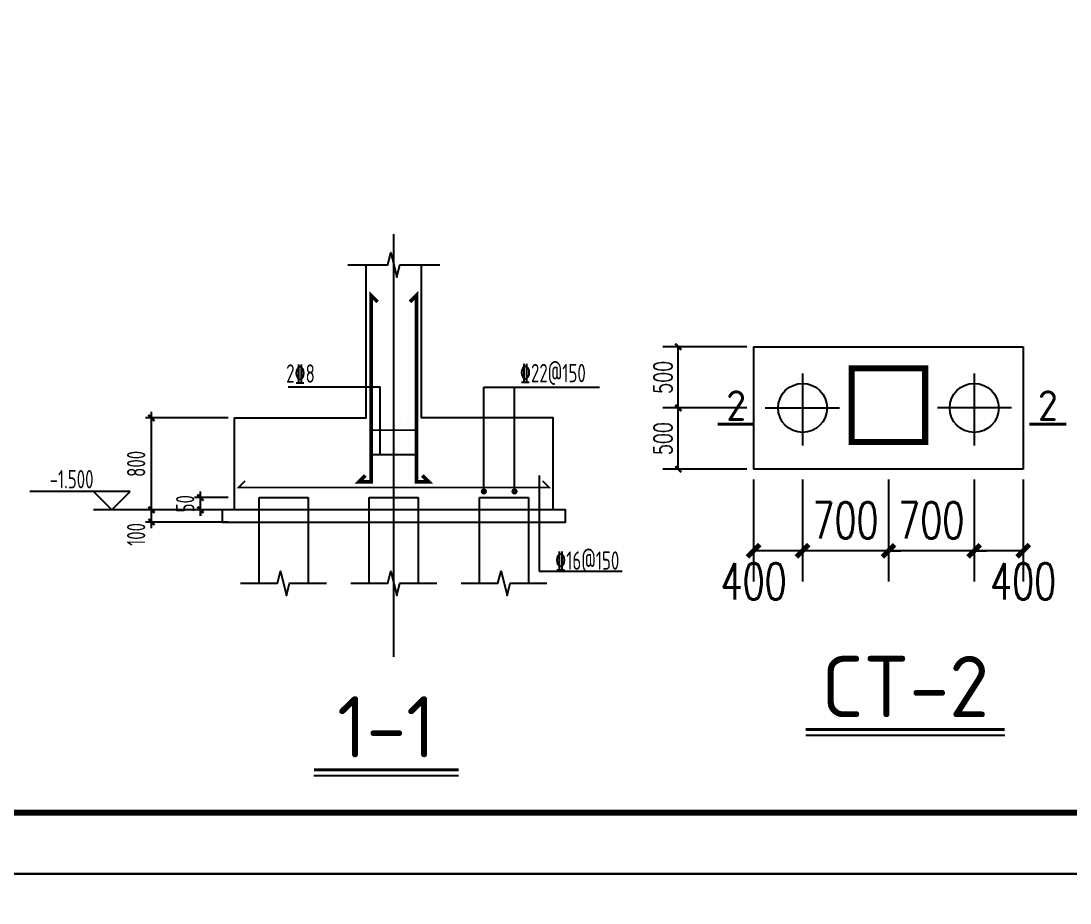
# Model space of a CAD drawing. Extents: x -73672 to 366960, y -527333 to 140666.
# Drawn here: x 213079 to 230202, y -18693 to -4292 of the extents above; entities that cross this region are included whole.
import ezdxf
from ezdxf.enums import TextEntityAlignment as Align

# ---------------------------------------------------------------- set-up
doc = ezdxf.new("R2010")
doc.units = 0
doc.header["$LTSCALE"] = 1000
doc.header["$MEASUREMENT"] = 0
doc.linetypes.add('DASHED', pattern=[19.05, 12.7, -6.35])
for name, color, linetype in [('AXIS', 3, 'Continuous'), ('BASE_DE', 7, 'Continuous'), ('COLUMN', 9, 'Continuous'), ('DIM', 3, 'Continuous'), ('E_WINDOW', 4, 'Continuous'), ('NUM', 3, 'Continuous'), ('PILE_DE', 7, 'Continuous'), ('PILE_DE_DASH', 9, 'DASHED'), ('PUB_TITLE', 4, 'Continuous'), ('REIN', 1, 'Continuous'), ('TEXT', 3, 'Continuous'), ('THICK', 6, 'Continuous'), ('THIN', 7, 'Continuous'), ('建-尺寸', 3, 'Continuous')]:
    doc.layers.add(name, color=color, linetype=linetype)
doc.styles.add('A-DIM_T3', font='SIMPLEX', dxfattribs={"width": 0.705882, "bigfont": 'GBCBIG'})
doc.styles.add('TSSD_Dimension', font='Tssdeng.shx', dxfattribs={"width": 0.7, "bigfont": '1hztxt.shx'})
doc.styles.add('TSSD_Label', font='Tssdeng.shx', dxfattribs={"width": 0.7, "bigfont": 'hztxt.shx'})
doc.styles.add('TSSD_Norm', font='Tssdeng.shx', dxfattribs={"bigfont": 'hztxt.shx'})
doc.styles.add('TSSD_Rein', font='Tssdeng.shx', dxfattribs={"width": 0.7, "bigfont": 'hztxt.shx'})
doc.dimstyles.new('A-DIM-100', dxfattribs={"dimtxt": 297.5, "dimasz": 100, "dimexe": 250, "dimexo": 300, "dimgap": 100, "dimtad": 1, "dimdec": 0, "dimzin": 0, "dimdsep": 46, "dimtxsty": 'A-DIM_T3', "dimblk": 'ARCHTICK', "dimcen": 0.09, "dimclrt": 7, "dimazin": 2, "dimtfac": 1, "dimtdec": 0, "dimtix": 1, "dimtmove": 2, "dimatfit": 3, "dimfxl": 0, "dimtolj": 1, "dimtzin": 0, "dimarcsym": 0})
doc.dimstyles.new('A-DIM-200-0.5', dxfattribs={"dimtxt": 595, "dimasz": 200, "dimexe": 500, "dimexo": 600, "dimgap": 200, "dimtad": 1, "dimdec": 0, "dimlfac": 0.5, "dimzin": 0, "dimdsep": 46, "dimtxsty": 'A-DIM_T3', "dimblk": 'ARCHTICK', "dimcen": 0.09, "dimclrt": 7, "dimazin": 2, "dimtfac": 1, "dimtdec": 0, "dimtix": 1, "dimtmove": 2, "dimatfit": 3, "dimfxl": 0, "dimtolj": 1, "dimtzin": 0, "dimarcsym": 0})
doc.dimstyles.new('TSSD_50_100', dxfattribs={"dimtxt": 300, "dimasz": 100, "dimexe": 100, "dimexo": 250, "dimgap": 100, "dimtad": 1, "dimdec": 0, "dimlfac": 0.5, "dimzin": 0, "dimdsep": 46, "dimtxsty": 'TSSD_Dimension', "dimblk": 'ARCHTICK', "dimcen": 0, "dimdle": 100, "dimclrt": 7, "dimadec": 0, "dimazin": 0, "dimtfac": 1, "dimtdec": 0, "dimtix": 1, "dimtmove": 2, "dimatfit": 3, "dimldrblk": 'ARCHTICK', "dimfxl": 0, "dimtolj": 1, "dimtzin": 0, "dimarcsym": 0})

# ---------------------------------------------------------------- blocks, each defined once
blk = doc.blocks.new('_ArchTick')
at = {"color": 0, "linetype": 'ByBlock', "const_width": 0.4}
blk.add_lwpolyline([(-0.5, -0.5), (0.5, 0.5)], dxfattribs=at)
blk = doc.blocks.new('*D7790')
at = {"layer": 'Defpoints', "color": 0}
for p in [(216009, -12073), (216709, -12073), (216709, -12273)]:
    blk.add_point(p, dxfattribs=at)
at = {"layer": 'DIM', "color": 0, "lineweight": -2}
for p, q in [((216009, -12373), (216009, -11973)), ((216009, -12073), (216009, -11973)), ((216459, -12073), (215909, -12073)), ((216459, -12273), (215909, -12273)), ((216009, -12273), (216009, -12373))]:
    blk.add_line(p, q, dxfattribs=at)
at = {"layer": 'DIM', "color": 0, "linetype": 'ByBlock', "lineweight": -2, "xscale": 100, "yscale": 100, "zscale": 100}
for p, rotation in [((216009, -12073), 270), ((216009, -12273), 90)]:
    blk.add_blockref('_ArchTick', p, dxfattribs=dict(at, rotation=rotation))
at = {"layer": 'DIM', "color": 7, "insert": (215759, -12173), "char_height": 300, "attachment_point": 5, "rotation": 90, "style": 'TSSD_Dimension'}
blk.add_mtext('\\A1;50', dxfattribs=at)
blk = doc.blocks.new('*D7791')
at = {"layer": 'Defpoints', "color": 0}
for p in [(215209, -10773), (216709, -10773), (216709, -12273)]:
    blk.add_point(p, dxfattribs=at)
at = {"layer": 'DIM', "color": 0, "lineweight": -2}
for p, q in [((216459, -10773), (215109, -10773)), ((215209, -12373), (215209, -10673)), ((216459, -12273), (215109, -12273))]:
    blk.add_line(p, q, dxfattribs=at)
at = {"layer": 'DIM', "color": 0, "linetype": 'ByBlock', "lineweight": -2, "xscale": 100, "yscale": 100, "zscale": 100}
for p, rotation in [((215209, -10773), 90), ((215209, -12273), 270)]:
    blk.add_blockref('_ArchTick', p, dxfattribs=dict(at, rotation=rotation))
at = {"layer": 'DIM', "color": 7, "insert": (214959, -11523), "char_height": 300, "attachment_point": 5, "rotation": 90, "style": 'TSSD_Dimension'}
blk.add_mtext('\\A1;800', dxfattribs=at)
blk = doc.blocks.new('*D7792')
at = {"layer": 'Defpoints', "color": 0}
for p in [(215209, -12273), (216709, -12273), (216709, -12473)]:
    blk.add_point(p, dxfattribs=at)
at = {"layer": 'DIM', "color": 0, "lineweight": -2}
for p, q in [((216459, -12273), (215109, -12273)), ((215209, -12573), (215209, -12173)), ((216459, -12473), (215109, -12473))]:
    blk.add_line(p, q, dxfattribs=at)
at = {"layer": 'DIM', "color": 0, "linetype": 'ByBlock', "lineweight": -2, "xscale": 100, "yscale": 100, "zscale": 100}
for p, rotation in [((215209, -12273), 90), ((215209, -12473), 270)]:
    blk.add_blockref('_ArchTick', p, dxfattribs=dict(at, rotation=rotation))
at = {"layer": 'DIM', "color": 7, "insert": (214959, -12675), "char_height": 300, "attachment_point": 5, "rotation": 90, "style": 'TSSD_Dimension'}
blk.add_mtext('\\A1;100', dxfattribs=at)
blk = doc.blocks.new('_reinbk')
blk.add_line((0, 0), (0, 0))
blk = doc.blocks.new('*D8889')
at = {"layer": 'Defpoints', "color": 0}
for p in [(228638, -11176), (229438, -11176), (228638, -12942)]:
    blk.add_point(p, dxfattribs=at)
at = {"layer": '建-尺寸', "color": 0, "lineweight": -2}
for p, q in [((228638, -11776), (228638, -13442)), ((229438, -11776), (229438, -13442)), ((229438, -12942), (228638, -12942))]:
    blk.add_line(p, q, dxfattribs=at)
at = {"layer": '建-尺寸', "color": 0, "linetype": 'ByBlock', "lineweight": -2, "xscale": 200, "yscale": 200, "zscale": 200, "rotation": 180}
blk.add_blockref('_ArchTick', (228638, -12942), dxfattribs=at)
at = {"layer": '建-尺寸', "color": 0, "linetype": 'ByBlock', "lineweight": -2, "xscale": 200, "yscale": 200, "zscale": 200}
blk.add_blockref('_ArchTick', (229438, -12942), dxfattribs=at)
at = {"layer": '建-尺寸', "color": 7, "insert": (229438, -13442), "char_height": 595, "attachment_point": 5, "style": 'A-DIM_T3'}
blk.add_mtext('\\A1;400', dxfattribs=at)
blk = doc.blocks.new('*D8890')
at = {"layer": 'Defpoints', "color": 0}
for p in [(227238, -11176), (228638, -11176), (227238, -12942)]:
    blk.add_point(p, dxfattribs=at)
at = {"layer": '建-尺寸', "color": 0, "lineweight": -2}
for p, q in [((227238, -11776), (227238, -13442)), ((228638, -11776), (228638, -13442)), ((227238, -12942), (227038, -12942)), ((228638, -12942), (227238, -12942)), ((228638, -12942), (228838, -12942))]:
    blk.add_line(p, q, dxfattribs=at)
at = {"layer": '建-尺寸', "color": 0, "linetype": 'ByBlock', "lineweight": -2, "xscale": 200, "yscale": 200, "zscale": 200}
blk.add_blockref('_ArchTick', (227238, -12942), dxfattribs=at)
at = {"layer": '建-尺寸', "color": 0, "linetype": 'ByBlock', "lineweight": -2, "xscale": 200, "yscale": 200, "zscale": 200, "rotation": 180}
blk.add_blockref('_ArchTick', (228638, -12942), dxfattribs=at)
at = {"layer": '建-尺寸', "color": 7, "insert": (227938, -12444), "char_height": 595, "attachment_point": 5, "style": 'A-DIM_T3'}
blk.add_mtext('\\A1;700', dxfattribs=at)
blk = doc.blocks.new('*D8891')
at = {"layer": 'Defpoints', "color": 0}
for p in [(225838, -11176), (227238, -11176), (225838, -12942)]:
    blk.add_point(p, dxfattribs=at)
at = {"layer": '建-尺寸', "color": 0, "lineweight": -2}
for p, q in [((225838, -11776), (225838, -13442)), ((227238, -11776), (227238, -13442)), ((225838, -12942), (225638, -12942)), ((227238, -12942), (225838, -12942)), ((227238, -12942), (227438, -12942))]:
    blk.add_line(p, q, dxfattribs=at)
at = {"layer": '建-尺寸', "color": 0, "linetype": 'ByBlock', "lineweight": -2, "xscale": 200, "yscale": 200, "zscale": 200}
blk.add_blockref('_ArchTick', (225838, -12942), dxfattribs=at)
at = {"layer": '建-尺寸', "color": 0, "linetype": 'ByBlock', "lineweight": -2, "xscale": 200, "yscale": 200, "zscale": 200, "rotation": 180}
blk.add_blockref('_ArchTick', (227238, -12942), dxfattribs=at)
at = {"layer": '建-尺寸', "color": 7, "insert": (226538, -12444), "char_height": 595, "attachment_point": 5, "style": 'A-DIM_T3'}
blk.add_mtext('\\A1;700', dxfattribs=at)
blk = doc.blocks.new('*D8892')
at = {"layer": 'Defpoints', "color": 0}
for p in [(225038, -11176), (225838, -11176), (225038, -12942)]:
    blk.add_point(p, dxfattribs=at)
at = {"layer": '建-尺寸', "color": 0, "lineweight": -2}
for p, q in [((225038, -11776), (225038, -13442)), ((225838, -11776), (225838, -13442)), ((225838, -12942), (225038, -12942))]:
    blk.add_line(p, q, dxfattribs=at)
at = {"layer": '建-尺寸', "color": 0, "linetype": 'ByBlock', "lineweight": -2, "xscale": 200, "yscale": 200, "zscale": 200, "rotation": 180}
blk.add_blockref('_ArchTick', (225038, -12942), dxfattribs=at)
at = {"layer": '建-尺寸', "color": 0, "linetype": 'ByBlock', "lineweight": -2, "xscale": 200, "yscale": 200, "zscale": 200}
blk.add_blockref('_ArchTick', (225838, -12942), dxfattribs=at)
at = {"layer": '建-尺寸', "color": 7, "insert": (225038, -13442), "char_height": 595, "attachment_point": 5, "style": 'A-DIM_T3'}
blk.add_mtext('\\A1;400', dxfattribs=at)
blk = doc.blocks.new('*D8893')
at = {"layer": 'Defpoints', "color": 0}
for p in [(223808, -10610), (225227, -10610), (225227, -11610)]:
    blk.add_point(p, dxfattribs=at)
at = {"layer": '建-尺寸', "color": 0, "lineweight": -2}
for p, q in [((224927, -10610), (223558, -10610)), ((223808, -11610), (223808, -10610)), ((224927, -11610), (223558, -11610))]:
    blk.add_line(p, q, dxfattribs=at)
at = {"layer": '建-尺寸', "color": 0, "linetype": 'ByBlock', "lineweight": -2, "xscale": 100, "yscale": 100, "zscale": 100}
for p, rotation in [((223808, -10610), 90), ((223808, -11610), 270)]:
    blk.add_blockref('_ArchTick', p, dxfattribs=dict(at, rotation=rotation))
at = {"layer": '建-尺寸', "color": 7, "insert": (223559, -11110), "char_height": 297.5, "attachment_point": 5, "rotation": 90, "style": 'A-DIM_T3'}
blk.add_mtext('\\A1;500', dxfattribs=at)
blk = doc.blocks.new('*D8894')
at = {"layer": 'Defpoints', "color": 0}
for p in [(223808, -9610), (225227, -9610), (225227, -10610)]:
    blk.add_point(p, dxfattribs=at)
at = {"layer": '建-尺寸', "color": 0, "lineweight": -2}
for p, q in [((224927, -9610), (223558, -9610)), ((223808, -10610), (223808, -9610)), ((224927, -10610), (223558, -10610))]:
    blk.add_line(p, q, dxfattribs=at)
at = {"layer": '建-尺寸', "color": 0, "linetype": 'ByBlock', "lineweight": -2, "xscale": 100, "yscale": 100, "zscale": 100}
for p, rotation in [((223808, -9610), 90), ((223808, -10610), 270)]:
    blk.add_blockref('_ArchTick', p, dxfattribs=dict(at, rotation=rotation))
at = {"layer": '建-尺寸', "color": 7, "insert": (223559, -10110), "char_height": 297.5, "attachment_point": 5, "rotation": 90, "style": 'A-DIM_T3'}
blk.add_mtext('\\A1;500', dxfattribs=at)

msp = doc.modelspace()

# ---------------------------------------------------------------- linework, layer by layer
at = {"color": 0}
for p, q in [((225037.82, -9610.22), (229437.82, -9610.22)), ((225037.82, -9610.22), (225037.82, -11610.22)), ((229437.82, -9610.22), (229437.82, -11610.22)), ((229437.82, -11610.22), (225037.82, -11610.22))]:
    msp.add_line(p, q, dxfattribs=at)
at = {"color": 0, "const_width": 100}
msp.add_lwpolyline([(227837.82, -11164.28), (227837.82, -9964.28), (226637.82, -9964.28), (226637.82, -11164.28), (227837.82, -11164.28)], dxfattribs=at)
at = {"layer": 'AXIS'}
msp.add_line((219164.58, -14673.08), (219164.58, -7773.08), dxfattribs=at)
at = {"layer": 'BASE_DE'}
for points in [[(216564.58, -12273.08), (216564.58, -10773.08), (218714.58, -10773.08), (218714.58, -8273.08)], [(221764.58, -12273.08), (221764.58, -10773.08), (219614.58, -10773.08), (219614.58, -8273.08)], [(216364.58, -12473.08), (221964.58, -12473.08), (221964.58, -12273.08), (216364.58, -12273.08), (216364.58, -12473.08)]]:
    msp.add_lwpolyline(points, dxfattribs=at)
at = {"layer": 'COLUMN'}
msp.add_lwpolyline([(226637.82, -11164.28), (227837.82, -11164.28), (227837.82, -9964.28), (226637.82, -9964.28)], close=True, dxfattribs=at)
at = {"layer": 'E_WINDOW'}
for p, q in [((225837.82, -10047.28), (225837.82, -11222.35)), ((228637.82, -10047.28), (228637.82, -11222.35)), ((225226.88, -10610.22), (226437.82, -10610.22)), ((229248.76, -10610.22), (228037.82, -10610.22))]:
    msp.add_line(p, q, dxfattribs=at)
for centre in [(225837.82, -10610.22), (228637.82, -10610.22)]:
    msp.add_circle(centre, 400, dxfattribs=at)
at = {"layer": 'NUM', "const_width": 50}
for points in [[(229135.67, -15858.22), (225889.52, -15858.22)], [(220223.01, -16516.32), (217861.47, -16516.32)]]:
    msp.add_lwpolyline(points, dxfattribs=at)
at = {"layer": 'NUM'}
for points in [[(229135.67, -15958.22), (225889.52, -15958.22)], [(220223.01, -16616.32), (217861.47, -16616.32)]]:
    msp.add_lwpolyline(points, dxfattribs=at)
at = {"layer": 'PILE_DE'}
for p, q in [((216964.58, -13473.08), (216964.58, -12473.08)), ((217764.58, -12473.08), (217764.58, -13473.08)), ((218764.58, -13473.08), (218764.58, -12473.08)), ((219564.58, -12473.08), (219564.58, -13473.08)), ((220564.58, -13473.08), (220564.58, -12473.08)), ((221364.58, -12473.08), (221364.58, -13473.08))]:
    msp.add_line(p, q, dxfattribs=at)
at = {"layer": 'PILE_DE_DASH'}
for p, q in [((216964.58, -12073.08), (217764.58, -12073.08)), ((216964.58, -12473.08), (216964.58, -12073.08)), ((217764.58, -12073.08), (217764.58, -12473.08)), ((218764.58, -12073.08), (219564.58, -12073.08)), ((218764.58, -12473.08), (218764.58, -12073.08)), ((219564.58, -12073.08), (219564.58, -12473.08)), ((220564.58, -12073.08), (221364.58, -12073.08)), ((220564.58, -12473.08), (220564.58, -12073.08)), ((221364.58, -12073.08), (221364.58, -12473.08))]:
    msp.add_line(p, q, dxfattribs=at)
at = {"layer": 'PUB_TITLE'}
for points in [[(177678.75, -18217.87), (326378.75, -18217.87), (326378.75, 65882.13), (177678.75, 65882.13)], [(177678.75, -102317.87), (326378.75, -102317.87), (326378.75, -18217.87), (177678.75, -18217.87)]]:
    msp.add_lwpolyline(points, close=True, dxfattribs=at)
at = {"layer": 'PUB_TITLE', "const_width": 100}
msp.add_lwpolyline([(180178.75, -17217.87), (325378.75, -17217.87), (325378.75, 64882.13), (180178.75, 64882.13)], close=True, dxfattribs=at)
at = {"layer": 'REIN'}
for points, const_width in [([(218700.65, -11712.02), (218594.58, -11818.08), (218794.58, -11818.08), (218794.58, -8773.08), (218900.65, -8879.15)], 60), ([(219628.51, -11712.02), (219734.58, -11818.08), (219534.58, -11818.08), (219534.58, -8773.08), (219428.51, -8879.15)], 60), ([(218794.58, -10973.08), (219534.58, -10973.08)], 30), ([(218794.58, -11373.08), (219534.58, -11373.08)], 30), ([(216735.65, -11802.02), (216629.58, -11908.08), (221699.58, -11908.08), (221593.51, -11802.02)], 30)]:
    msp.add_lwpolyline(points, dxfattribs=dict(at, const_width=const_width))
at = {"layer": 'REIN', "const_width": 50}
for points in [[(220609.58, -11973.08, 1), (220659.58, -11973.08, 1)], [(221109.58, -11973.08, 1), (221159.58, -11973.08, 1)]]:
    msp.add_lwpolyline(points, format="xyb", close=True, dxfattribs=at)
at = {"layer": 'TEXT'}
for p, q in [((220634.58, -10273.08), (222524.58, -10273.08)), ((220634.58, -11973.08), (220634.58, -10273.08)), ((221134.58, -11973.08), (221134.58, -10273.08)), ((221534.58, -11712.08), (221534.58, -13277.08)), ((221534.58, -13277.08), (222892.08, -13277.08))]:
    msp.add_line(p, q, dxfattribs=at)
msp.add_lwpolyline([(218939.58, -11373.08), (218939.58, -10838.08), (218939.58, -10273.08), (217439.58, -10273.08)], dxfattribs=at)
at = {"layer": 'THICK', "const_width": 50}
for points in [[(224451.91, -10873.81), (225051.91, -10873.81)], [(229539.32, -10873.81), (230139.32, -10873.81)]]:
    msp.add_lwpolyline(points, dxfattribs=at)
at = {"layer": 'THIN'}
for p, q in [((214863.08, -11973.08), (213224.62, -11973.08)), ((214563.08, -12273.08), (214263.08, -11973.08)), ((214563.08, -12273.08), (214863.08, -11973.08)), ((215363.08, -12273.08), (214263.08, -12273.08))]:
    msp.add_line(p, q, dxfattribs=at)
for points in [[(218414.58, -8273.08), (219064.58, -8273.08), (219114.58, -8073.08), (219214.58, -8473.08), (219264.58, -8273.08), (219914.58, -8273.08)], [(216664.58, -13473.08), (217264.58, -13473.08), (217314.58, -13273.08), (217414.58, -13673.08), (217464.58, -13473.08), (218064.58, -13473.08)], [(218464.58, -13473.08), (219064.58, -13473.08), (219114.58, -13273.08), (219214.58, -13673.08), (219264.58, -13473.08), (219864.58, -13473.08)], [(220264.58, -13473.08), (220864.58, -13473.08), (220914.58, -13273.08), (221014.58, -13673.08), (221064.58, -13473.08), (221664.58, -13473.08)]]:
    msp.add_lwpolyline(points, dxfattribs=at)

# ---------------------------------------------------------------- block references
at = {"layer": 'TEXT', "xscale": 100, "yscale": 100, "zscale": 100}
for p, rotation in [((219389.58, -10838.08), 270), ((219389.58, -11373.08), 270), ((221384.58, -11908.08), 90)]:
    msp.add_blockref('_reinbk', p, dxfattribs=dict(at, rotation=rotation))

# ---------------------------------------------------------------- texts
at = {"layer": 'NUM', "style": 'TSSD_Norm'}
for s, p in [('CT-2', (227512.6, -15658.22)), ('1-1', (219042.24, -16316.32))]:
    msp.add_text(s, height=1000, dxfattribs=at).set_placement(p, align=Align.CENTER)
at = {"layer": 'TEXT', "style": 'TSSD_Rein', "width": 0.7}
for s, p in [('2%%1328', (217875.73, -10198.08)), ('%%13222@150', (222298.19, -10190.59)), ('%%13216@150', (222845.35, -13251.56))]:
    msp.add_text(s, height=300, dxfattribs=at).set_placement(p, align=Align.RIGHT)
at = {"layer": 'THICK', "style": 'TSSD_Norm'}
for p in [(224752.98, -10572.81), (229840.39, -10572.81)]:
    msp.add_text('2', height=500, dxfattribs=at).set_placement(p, align=Align.MIDDLE_CENTER)
at = {"layer": 'THIN', "style": 'TSSD_Label', "width": 0.7}
msp.add_text('-1.500', height=300, dxfattribs=at).set_placement((214263.08, -11923.08), align=Align.RIGHT)

# ---------------------------------------------------------------- dimensions: what is measured, and where the dimension line sits
at = {"layer": 'DIM'}
for base, p2, text, picture, middle in [((215209.08, -10773.08), (216709.08, -10773.08), '800', '*D7791', (214959.08, -11523.08)), ((216009.08, -12073.08), (216709.08, -12073.08), '50', '*D7790', (215759.08, -12173.08))]:
    dim = msp.add_linear_dim(base=base, p1=(216709.08, -12273.08), p2=p2, angle=90, text=text, dimstyle='TSSD_50_100', dxfattribs=at)
    dim.commit()
    dim.dimension.update_dxf_attribs({"geometry": picture, "text_midpoint": middle})
dim = msp.add_linear_dim(base=(215209.08, -12273.08), p1=(216709.08, -12473.08), p2=(216709.08, -12273.08), angle=90, dimstyle='TSSD_50_100', dxfattribs=at)
dim.commit()
dim.dimension.update_dxf_attribs({"geometry": '*D7792', "text_midpoint": (214959.08, -12675.01), "dimtype": 160})
at = {"layer": '建-尺寸', "color": 0}
for p1, p2, picture, middle in [((225226.88, -10610.22), (225226.88, -9610.22), '*D8894', (223559.16, -10110.22)), ((225226.88, -11610.22), (225226.88, -10610.22), '*D8893', (223559.16, -11110.22))]:
    dim = msp.add_aligned_dim(p1=p1, p2=p2, distance=1418.96, text='500', dimstyle='A-DIM-100', dxfattribs=at)
    dim.commit()
    dim.dimension.update_dxf_attribs({"geometry": picture, "text_midpoint": middle})
for base, p1, p2, picture, middle in [((225037.82, -12941.96), (225837.82, -11176.42), (225037.82, -11176.42), '*D8892', (225037.82, -13441.96)), ((228637.82, -12941.96), (229437.82, -11176.42), (228637.82, -11176.42), '*D8889', (229437.82, -13441.96))]:
    dim = msp.add_linear_dim(base=base, p1=p1, p2=p2, angle=180, dimstyle='A-DIM-200-0.5', dxfattribs=at)
    dim.commit()
    dim.dimension.update_dxf_attribs({"geometry": picture, "text_midpoint": middle, "dimtype": 161})
for p1, p2, picture, middle in [((227237.82, -11176.42), (225837.82, -11176.42), '*D8891', (226537.82, -12444.46)), ((228637.82, -11176.42), (227237.82, -11176.42), '*D8890', (227937.82, -12444.46))]:
    dim = msp.add_aligned_dim(p1=p1, p2=p2, distance=1765.55, dimstyle='A-DIM-200-0.5', dxfattribs=at)
    dim.commit()
    dim.dimension.update_dxf_attribs({"geometry": picture, "text_midpoint": middle})

doc.saveas('drawing.dxf')
